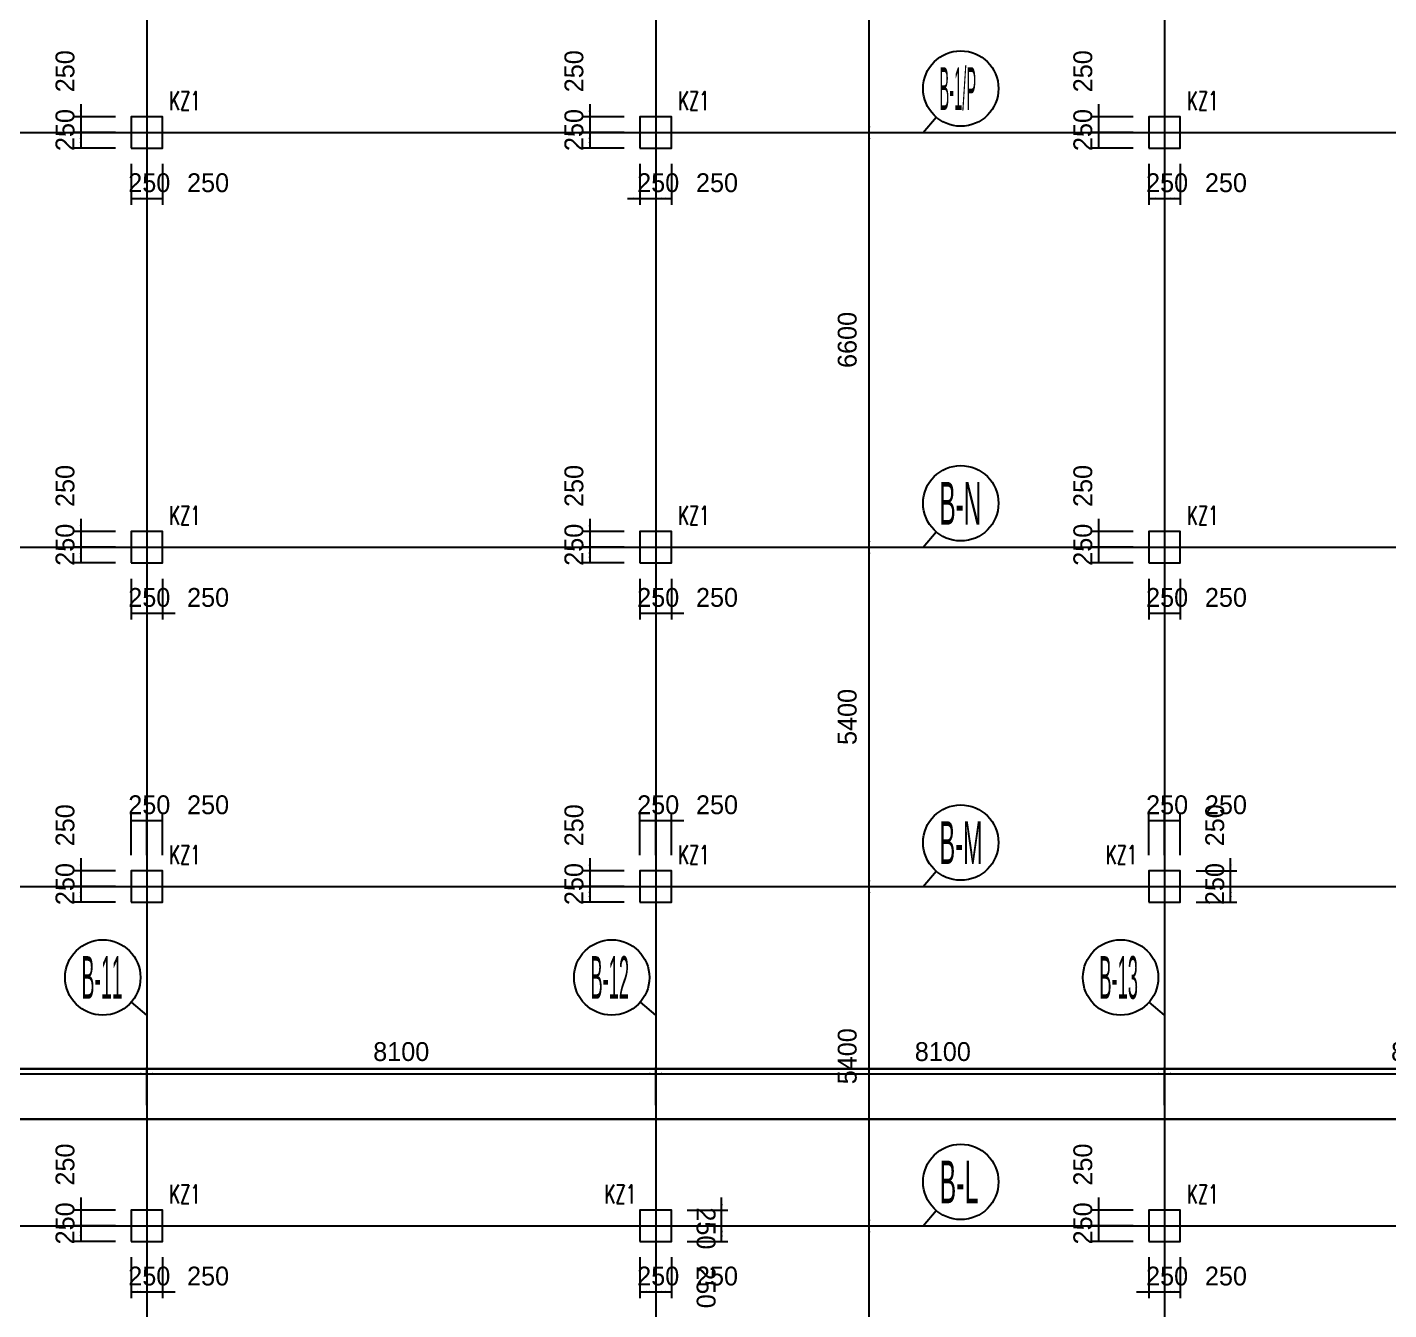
# Model space of a CAD drawing. Extents: x 19107 to 699106, y -67310 to 245688.
# Drawn here: x 553055 to 574726, y 143353 to 163764 of the extents above; entities that cross this region are included whole.
import ezdxf

# ---------------------------------------------------------------- set-up
doc = ezdxf.new("R2010")
doc.units = 0
doc.header["$LTSCALE"] = 100
doc.header["$MEASUREMENT"] = 0
for name, color, linetype in [('DIM', 3, 'Continuous'), ('DOTE', 253, 'Continuous'), ('h后浇带', 51, 'Continuous'), ('L-AXIS', 3, 'Continuous')]:
    doc.layers.add(name, color=color, linetype=linetype)
doc.layers.add('Select Column Frame Position', color=7, linetype='Continuous', lineweight=0)
doc.styles.get("Standard").update_dxf_attribs({"font": 'standard'})
doc.styles.add('汉字', font='汉字')
doc.dimstyles.get("Standard").update_dxf_attribs({"dimtxt": 300, "dimasz": 100, "dimexe": 100, "dimexo": 250, "dimgap": 100, "dimtad": 0, "dimtoh": 1, "dimdec": 0, "dimdsep": 46, "dimcen": 0.09, "dimclrt": 7, "dimadec": 0, "dimazin": 0, "dimtfac": 1, "dimtdec": 4, "dimtofl": 0, "dimtmove": 0, "dimatfit": 3, "dimfxl": 1, "dimtolj": 1, "dimtzin": 0, "dimarcsym": 0})

# ---------------------------------------------------------------- blocks, each defined once
blk = doc.blocks.new('*D420')
at = {"layer": 'L-AXIS', "color": 0, "linetype": 'ByBlock', "lineweight": -2}
for p, q in [((563058, 146608), (563058, 147210)), ((571158, 146608), (571158, 147210)), ((563058, 147110), (571158, 147110))]:
    blk.add_line(p, q, dxfattribs=at)
for points in [[(563058, 147110), (563158, 147126), (563158, 147093)], [(571158, 147110), (571058, 147093), (571058, 147126)]]:
    blk.add_solid(points, dxfattribs=at)
at = {"layer": 'L-AXIS', "color": 7, "linetype": 'Continuous', "lineweight": -2, "insert": (567628, 147460), "char_height": 300, "width": 775, "attachment_point": 5, "style": '汉字'}
blk.add_mtext('8100', dxfattribs=at)
blk = doc.blocks.new('*D2414')
at = {"layer": 'L-AXIS', "color": 0, "linetype": 'ByBlock', "lineweight": -2}
for p, q in [((565446, 144688), (566558, 144688)), ((566458, 138688), (566458, 144688)), ((565446, 138688), (566558, 138688))]:
    blk.add_line(p, q, dxfattribs=at)
for points in [[(566458, 144688), (566474, 144588), (566441, 144588)], [(566458, 138688), (566441, 138788), (566474, 138788)]]:
    blk.add_solid(points, dxfattribs=at)
at = {"layer": 'L-AXIS', "color": 7, "linetype": 'Continuous', "lineweight": -2, "insert": (566108, 141688), "char_height": 300, "width": 770, "attachment_point": 5, "rotation": 90, "style": '汉字'}
blk.add_mtext('6000', dxfattribs=at)
blk = doc.blocks.new('*D3962')
at = {"layer": 'L-AXIS', "color": 0, "linetype": 'ByBlock', "lineweight": -2}
for p, q in [((554958, 146608), (554958, 147210)), ((563058, 146608), (563058, 147210)), ((554958, 147110), (563058, 147110))]:
    blk.add_line(p, q, dxfattribs=at)
for points in [[(554958, 147110), (555058, 147126), (555058, 147093)], [(563058, 147110), (562958, 147093), (562958, 147126)]]:
    blk.add_solid(points, dxfattribs=at)
at = {"layer": 'L-AXIS', "color": 7, "linetype": 'Continuous', "lineweight": -2, "insert": (559008, 147460), "char_height": 300, "width": 775, "attachment_point": 5, "style": '汉字'}
blk.add_mtext('8100', dxfattribs=at)
blk = doc.blocks.new('*D4304')
at = {"layer": 'L-AXIS', "color": 0, "linetype": 'ByBlock', "lineweight": -2}
for p, q in [((546858, 146608), (546858, 147210)), ((554958, 146608), (554958, 147210)), ((546858, 147110), (554958, 147110))]:
    blk.add_line(p, q, dxfattribs=at)
for points in [[(546858, 147110), (546958, 147126), (546958, 147093)], [(554958, 147110), (554858, 147093), (554858, 147126)]]:
    blk.add_solid(points, dxfattribs=at)
at = {"layer": 'L-AXIS', "color": 7, "linetype": 'Continuous', "lineweight": -2, "insert": (550908, 147460), "char_height": 300, "width": 775, "attachment_point": 5, "style": '汉字'}
blk.add_mtext('8100', dxfattribs=at)
blk = doc.blocks.new('*D4643')
at = {"layer": 'L-AXIS', "color": 0, "linetype": 'ByBlock', "lineweight": -2}
for p, q in [((565446, 155488), (566558, 155488)), ((566458, 150088), (566458, 155488)), ((565446, 150088), (566558, 150088))]:
    blk.add_line(p, q, dxfattribs=at)
for points in [[(566458, 155488), (566474, 155388), (566441, 155388)], [(566458, 150088), (566441, 150188), (566474, 150188)]]:
    blk.add_solid(points, dxfattribs=at)
at = {"layer": 'L-AXIS', "color": 7, "linetype": 'Continuous', "lineweight": -2, "insert": (566108, 152788), "char_height": 300, "width": 785, "attachment_point": 5, "rotation": 90, "style": '汉字'}
blk.add_mtext('5400', dxfattribs=at)
blk = doc.blocks.new('_AXISO')
blk.add_circle((0, 0), 0.5)
blk = doc.blocks.new('*D2325')
at = {"layer": 'L-AXIS', "color": 0, "linetype": 'ByBlock', "lineweight": -2}
for p, q in [((565446, 150088), (566558, 150088)), ((566458, 144688), (566458, 150088)), ((565446, 144688), (566558, 144688))]:
    blk.add_line(p, q, dxfattribs=at)
for points in [[(566458, 150088), (566474, 149988), (566441, 149988)], [(566458, 144688), (566441, 144788), (566474, 144788)]]:
    blk.add_solid(points, dxfattribs=at)
at = {"layer": 'L-AXIS', "color": 7, "linetype": 'Continuous', "lineweight": -2, "insert": (566108, 147388), "char_height": 300, "width": 785, "attachment_point": 5, "rotation": 90, "style": '汉字'}
blk.add_mtext('5400', dxfattribs=at)
blk = doc.blocks.new('*D2639')
at = {"layer": 'L-AXIS', "color": 0, "linetype": 'ByBlock', "lineweight": -2}
for p, q in [((565446, 167588), (566558, 167588)), ((566458, 162088), (566458, 167588)), ((565446, 162088), (566558, 162088))]:
    blk.add_line(p, q, dxfattribs=at)
for points in [[(566458, 167588), (566474, 167488), (566441, 167488)], [(566458, 162088), (566441, 162188), (566474, 162188)]]:
    blk.add_solid(points, dxfattribs=at)
at = {"layer": 'L-AXIS', "color": 7, "linetype": 'Continuous', "lineweight": -2, "insert": (566108, 164838), "char_height": 300, "width": 780, "attachment_point": 5, "rotation": 90, "style": '汉字'}
blk.add_mtext('5500', dxfattribs=at)
blk = doc.blocks.new('*D2967')
at = {"layer": 'L-AXIS', "color": 0, "linetype": 'ByBlock', "lineweight": -2}
for p, q in [((565446, 162088), (566558, 162088)), ((566458, 155488), (566458, 162088)), ((565446, 155488), (566558, 155488))]:
    blk.add_line(p, q, dxfattribs=at)
for points in [[(566458, 162088), (566474, 161988), (566441, 161988)], [(566458, 155488), (566441, 155588), (566474, 155588)]]:
    blk.add_solid(points, dxfattribs=at)
at = {"layer": 'L-AXIS', "color": 7, "linetype": 'Continuous', "lineweight": -2, "insert": (566108, 158788), "char_height": 300, "width": 765, "attachment_point": 5, "rotation": 90, "style": '汉字'}
blk.add_mtext('6600', dxfattribs=at)
blk = doc.blocks.new('*D4846')
at = {"layer": 'L-AXIS', "color": 0, "linetype": 'ByBlock', "lineweight": -2}
for p, q in [((571158, 146608), (571158, 147210)), ((579258, 146608), (579258, 147210)), ((571158, 147110), (579258, 147110))]:
    blk.add_line(p, q, dxfattribs=at)
for points in [[(571158, 147110), (571258, 147126), (571258, 147093)], [(579258, 147110), (579158, 147093), (579158, 147126)]]:
    blk.add_solid(points, dxfattribs=at)
at = {"layer": 'L-AXIS', "color": 7, "linetype": 'Continuous', "lineweight": -2, "insert": (575208, 147460), "char_height": 300, "width": 775, "attachment_point": 5, "style": '汉字'}
blk.add_mtext('8100', dxfattribs=at)
blk = doc.blocks.new('*D764')
at = {"layer": 'DIM', "color": 0, "linetype": 'ByBlock', "lineweight": -2}
for p, q in [((553908, 162538), (553908, 161888)), ((554458, 162338), (553808, 162338)), ((554458, 162088), (553808, 162088))]:
    blk.add_line(p, q, dxfattribs=at)
for points in [[(553908, 162338), (553891, 162438), (553925, 162438)], [(553908, 162088), (553925, 161988), (553891, 161988)]]:
    blk.add_solid(points, dxfattribs=at)
at = {"layer": 'DIM', "color": 7, "linetype": 'Continuous', "lineweight": -2, "insert": (553658, 163064), "char_height": 300, "width": 566.67, "attachment_point": 5, "rotation": 90, "style": '汉字'}
blk.add_mtext('250', dxfattribs=at)
blk = doc.blocks.new('*D1088')
at = {"layer": 'DIM', "color": 0, "linetype": 'ByBlock', "lineweight": -2}
for p, q in [((554458, 162088), (553808, 162088)), ((553908, 162088), (553908, 161838)), ((554458, 161838), (553808, 161838))]:
    blk.add_line(p, q, dxfattribs=at)
for points in [[(553908, 162088), (553925, 161988), (553891, 161988)], [(553908, 161838), (553891, 161938), (553925, 161938)]]:
    blk.add_solid(points, dxfattribs=at)
at = {"layer": 'DIM', "color": 7, "linetype": 'Continuous', "lineweight": -2, "insert": (553658, 162128), "char_height": 300, "width": 566.67, "attachment_point": 5, "rotation": 90, "style": '汉字'}
blk.add_mtext('250', dxfattribs=at)
blk = doc.blocks.new('*D1453')
at = {"layer": 'DIM', "color": 0, "linetype": 'ByBlock', "lineweight": -2}
for p, q in [((554708, 161588), (554708, 160938)), ((554958, 161588), (554958, 160938)), ((554708, 161038), (554958, 161038))]:
    blk.add_line(p, q, dxfattribs=at)
for points in [[(554708, 161038), (554808, 161055), (554808, 161021)], [(554958, 161038), (554858, 161021), (554858, 161055)]]:
    blk.add_solid(points, dxfattribs=at)
at = {"layer": 'DIM', "color": 7, "linetype": 'Continuous', "lineweight": -2, "insert": (554998, 161288), "char_height": 300, "width": 566.67, "attachment_point": 5, "style": '汉字'}
blk.add_mtext('250', dxfattribs=at)
blk = doc.blocks.new('*D1774')
at = {"layer": 'DIM', "color": 0, "linetype": 'ByBlock', "lineweight": -2}
for p, q in [((554958, 161588), (554958, 160938)), ((555208, 161588), (555208, 160938)), ((554958, 161038), (555208, 161038))]:
    blk.add_line(p, q, dxfattribs=at)
for points in [[(554958, 161038), (555058, 161055), (555058, 161021)], [(555208, 161038), (555108, 161021), (555108, 161055)]]:
    blk.add_solid(points, dxfattribs=at)
at = {"layer": 'DIM', "color": 7, "linetype": 'Continuous', "lineweight": -2, "insert": (555934, 161288), "char_height": 300, "width": 566.67, "attachment_point": 5, "style": '汉字'}
blk.add_mtext('250', dxfattribs=at)
blk = doc.blocks.new('*D4447')
at = {"layer": 'DIM', "color": 0, "linetype": 'ByBlock', "lineweight": -2}
for p, q in [((562008, 162538), (562008, 161888)), ((562558, 162338), (561908, 162338)), ((562558, 162088), (561908, 162088))]:
    blk.add_line(p, q, dxfattribs=at)
for points in [[(562008, 162338), (561991, 162438), (562025, 162438)], [(562008, 162088), (562025, 161988), (561991, 161988)]]:
    blk.add_solid(points, dxfattribs=at)
at = {"layer": 'DIM', "color": 7, "linetype": 'Continuous', "lineweight": -2, "insert": (561758, 163064), "char_height": 300, "width": 566.67, "attachment_point": 5, "rotation": 90, "style": '汉字'}
blk.add_mtext('250', dxfattribs=at)
blk = doc.blocks.new('*D4784')
at = {"layer": 'DIM', "color": 0, "linetype": 'ByBlock', "lineweight": -2}
for p, q in [((562558, 162088), (561908, 162088)), ((562008, 162088), (562008, 161838)), ((562558, 161838), (561908, 161838))]:
    blk.add_line(p, q, dxfattribs=at)
for points in [[(562008, 162088), (562025, 161988), (561991, 161988)], [(562008, 161838), (561991, 161938), (562025, 161938)]]:
    blk.add_solid(points, dxfattribs=at)
at = {"layer": 'DIM', "color": 7, "linetype": 'Continuous', "lineweight": -2, "insert": (561758, 162128), "char_height": 300, "width": 566.67, "attachment_point": 5, "rotation": 90, "style": '汉字'}
blk.add_mtext('250', dxfattribs=at)
blk = doc.blocks.new('*D5139')
at = {"layer": 'DIM', "color": 0, "linetype": 'ByBlock', "lineweight": -2}
for p, q in [((562808, 161588), (562808, 160938)), ((563058, 161588), (563058, 160938)), ((562608, 161038), (563258, 161038))]:
    blk.add_line(p, q, dxfattribs=at)
for points in [[(562808, 161038), (562708, 161021), (562708, 161055)], [(563058, 161038), (563158, 161055), (563158, 161021)]]:
    blk.add_solid(points, dxfattribs=at)
at = {"layer": 'DIM', "color": 7, "linetype": 'Continuous', "lineweight": -2, "insert": (563098, 161288), "char_height": 300, "width": 566.67, "attachment_point": 5, "style": '汉字'}
blk.add_mtext('250', dxfattribs=at)
blk = doc.blocks.new('*D150')
at = {"layer": 'DIM', "color": 0, "linetype": 'ByBlock', "lineweight": -2}
for p, q in [((563058, 161588), (563058, 160938)), ((563308, 161588), (563308, 160938)), ((563058, 161038), (563308, 161038))]:
    blk.add_line(p, q, dxfattribs=at)
for points in [[(563058, 161038), (563158, 161055), (563158, 161021)], [(563308, 161038), (563208, 161021), (563208, 161055)]]:
    blk.add_solid(points, dxfattribs=at)
at = {"layer": 'DIM', "color": 7, "linetype": 'Continuous', "lineweight": -2, "insert": (564034, 161288), "char_height": 300, "width": 566.67, "attachment_point": 5, "style": '汉字'}
blk.add_mtext('250', dxfattribs=at)
blk = doc.blocks.new('*D3144')
at = {"layer": 'DIM', "color": 0, "linetype": 'ByBlock', "lineweight": -2}
for p, q in [((570108, 162538), (570108, 161888)), ((570658, 162338), (570008, 162338)), ((570658, 162088), (570008, 162088))]:
    blk.add_line(p, q, dxfattribs=at)
for points in [[(570108, 162338), (570091, 162438), (570125, 162438)], [(570108, 162088), (570125, 161988), (570091, 161988)]]:
    blk.add_solid(points, dxfattribs=at)
at = {"layer": 'DIM', "color": 7, "linetype": 'Continuous', "lineweight": -2, "insert": (569858, 163064), "char_height": 300, "width": 566.67, "attachment_point": 5, "rotation": 90, "style": '汉字'}
blk.add_mtext('250', dxfattribs=at)
blk = doc.blocks.new('*D3470')
at = {"layer": 'DIM', "color": 0, "linetype": 'ByBlock', "lineweight": -2}
for p, q in [((570658, 162088), (570008, 162088)), ((570108, 162088), (570108, 161838)), ((570658, 161838), (570008, 161838))]:
    blk.add_line(p, q, dxfattribs=at)
for points in [[(570108, 162088), (570125, 161988), (570091, 161988)], [(570108, 161838), (570091, 161938), (570125, 161938)]]:
    blk.add_solid(points, dxfattribs=at)
at = {"layer": 'DIM', "color": 7, "linetype": 'Continuous', "lineweight": -2, "insert": (569858, 162128), "char_height": 300, "width": 566.67, "attachment_point": 5, "rotation": 90, "style": '汉字'}
blk.add_mtext('250', dxfattribs=at)
blk = doc.blocks.new('*D3840')
at = {"layer": 'DIM', "color": 0, "linetype": 'ByBlock', "lineweight": -2}
for p, q in [((570908, 161588), (570908, 160938)), ((571158, 161588), (571158, 160938)), ((570908, 161038), (571158, 161038))]:
    blk.add_line(p, q, dxfattribs=at)
for points in [[(570908, 161038), (571008, 161055), (571008, 161021)], [(571158, 161038), (571058, 161021), (571058, 161055)]]:
    blk.add_solid(points, dxfattribs=at)
at = {"layer": 'DIM', "color": 7, "linetype": 'Continuous', "lineweight": -2, "insert": (571198, 161288), "char_height": 300, "width": 566.67, "attachment_point": 5, "style": '汉字'}
blk.add_mtext('250', dxfattribs=at)
blk = doc.blocks.new('*D4160')
at = {"layer": 'DIM', "color": 0, "linetype": 'ByBlock', "lineweight": -2}
for p, q in [((571158, 161588), (571158, 160938)), ((571408, 161588), (571408, 160938)), ((571158, 161038), (571408, 161038))]:
    blk.add_line(p, q, dxfattribs=at)
for points in [[(571158, 161038), (571258, 161055), (571258, 161021)], [(571408, 161038), (571308, 161021), (571308, 161055)]]:
    blk.add_solid(points, dxfattribs=at)
at = {"layer": 'DIM', "color": 7, "linetype": 'Continuous', "lineweight": -2, "insert": (572134, 161288), "char_height": 300, "width": 566.67, "attachment_point": 5, "style": '汉字'}
blk.add_mtext('250', dxfattribs=at)
blk = doc.blocks.new('*D370')
at = {"layer": 'DIM', "color": 0, "linetype": 'ByBlock', "lineweight": -2}
for p, q in [((553908, 155938), (553908, 155288)), ((554458, 155738), (553808, 155738)), ((554458, 155488), (553808, 155488))]:
    blk.add_line(p, q, dxfattribs=at)
for points in [[(553908, 155738), (553891, 155838), (553925, 155838)], [(553908, 155488), (553925, 155388), (553891, 155388)]]:
    blk.add_solid(points, dxfattribs=at)
at = {"layer": 'DIM', "color": 7, "linetype": 'Continuous', "lineweight": -2, "insert": (553658, 156464), "char_height": 300, "width": 566.67, "attachment_point": 5, "rotation": 90, "style": '汉字'}
blk.add_mtext('250', dxfattribs=at)
blk = doc.blocks.new('*D3319')
at = {"layer": 'DIM', "color": 0, "linetype": 'ByBlock', "lineweight": -2}
for p, q in [((554458, 155488), (553808, 155488)), ((553908, 155488), (553908, 155238)), ((554458, 155238), (553808, 155238))]:
    blk.add_line(p, q, dxfattribs=at)
for points in [[(553908, 155488), (553925, 155388), (553891, 155388)], [(553908, 155238), (553891, 155338), (553925, 155338)]]:
    blk.add_solid(points, dxfattribs=at)
at = {"layer": 'DIM', "color": 7, "linetype": 'Continuous', "lineweight": -2, "insert": (553658, 155528), "char_height": 300, "width": 566.67, "attachment_point": 5, "rotation": 90, "style": '汉字'}
blk.add_mtext('250', dxfattribs=at)
blk = doc.blocks.new('*D3683')
at = {"layer": 'DIM', "color": 0, "linetype": 'ByBlock', "lineweight": -2}
for p, q in [((554708, 154988), (554708, 154338)), ((554958, 154988), (554958, 154338)), ((554708, 154438), (554958, 154438))]:
    blk.add_line(p, q, dxfattribs=at)
for points in [[(554708, 154438), (554808, 154455), (554808, 154421)], [(554958, 154438), (554858, 154421), (554858, 154455)]]:
    blk.add_solid(points, dxfattribs=at)
at = {"layer": 'DIM', "color": 7, "linetype": 'Continuous', "lineweight": -2, "insert": (554998, 154688), "char_height": 300, "width": 566.67, "attachment_point": 5, "style": '汉字'}
blk.add_mtext('250', dxfattribs=at)
blk = doc.blocks.new('*D4013')
at = {"layer": 'DIM', "color": 0, "linetype": 'ByBlock', "lineweight": -2}
for p, q in [((554958, 154988), (554958, 154338)), ((555208, 154988), (555208, 154338)), ((554758, 154438), (555408, 154438))]:
    blk.add_line(p, q, dxfattribs=at)
for points in [[(554958, 154438), (554858, 154421), (554858, 154455)], [(555208, 154438), (555308, 154455), (555308, 154421)]]:
    blk.add_solid(points, dxfattribs=at)
at = {"layer": 'DIM', "color": 7, "linetype": 'Continuous', "lineweight": -2, "insert": (555934, 154688), "char_height": 300, "width": 566.67, "attachment_point": 5, "style": '汉字'}
blk.add_mtext('250', dxfattribs=at)
blk = doc.blocks.new('*D4382')
at = {"layer": 'DIM', "color": 0, "linetype": 'ByBlock', "lineweight": -2}
for p, q in [((562008, 155938), (562008, 155288)), ((562558, 155738), (561908, 155738)), ((562558, 155488), (561908, 155488))]:
    blk.add_line(p, q, dxfattribs=at)
for points in [[(562008, 155738), (561991, 155838), (562025, 155838)], [(562008, 155488), (562025, 155388), (561991, 155388)]]:
    blk.add_solid(points, dxfattribs=at)
at = {"layer": 'DIM', "color": 7, "linetype": 'Continuous', "lineweight": -2, "insert": (561758, 156464), "char_height": 300, "width": 566.67, "attachment_point": 5, "rotation": 90, "style": '汉字'}
blk.add_mtext('250', dxfattribs=at)
blk = doc.blocks.new('*D2062')
at = {"layer": 'DIM', "color": 0, "linetype": 'ByBlock', "lineweight": -2}
for p, q in [((562558, 155488), (561908, 155488)), ((562008, 155488), (562008, 155238)), ((562558, 155238), (561908, 155238))]:
    blk.add_line(p, q, dxfattribs=at)
for points in [[(562008, 155488), (562025, 155388), (561991, 155388)], [(562008, 155238), (561991, 155338), (562025, 155338)]]:
    blk.add_solid(points, dxfattribs=at)
at = {"layer": 'DIM', "color": 7, "linetype": 'Continuous', "lineweight": -2, "insert": (561758, 155528), "char_height": 300, "width": 566.67, "attachment_point": 5, "rotation": 90, "style": '汉字'}
blk.add_mtext('250', dxfattribs=at)
blk = doc.blocks.new('*D2418')
at = {"layer": 'DIM', "color": 0, "linetype": 'ByBlock', "lineweight": -2}
for p, q in [((562808, 154988), (562808, 154338)), ((563058, 154988), (563058, 154338)), ((562808, 154438), (563058, 154438))]:
    blk.add_line(p, q, dxfattribs=at)
for points in [[(562808, 154438), (562908, 154455), (562908, 154421)], [(563058, 154438), (562958, 154421), (562958, 154455)]]:
    blk.add_solid(points, dxfattribs=at)
at = {"layer": 'DIM', "color": 7, "linetype": 'Continuous', "lineweight": -2, "insert": (563098, 154688), "char_height": 300, "width": 566.67, "attachment_point": 5, "style": '汉字'}
blk.add_mtext('250', dxfattribs=at)
blk = doc.blocks.new('*D2728')
at = {"layer": 'DIM', "color": 0, "linetype": 'ByBlock', "lineweight": -2}
for p, q in [((563058, 154988), (563058, 154338)), ((563308, 154988), (563308, 154338)), ((562858, 154438), (563508, 154438))]:
    blk.add_line(p, q, dxfattribs=at)
for points in [[(563058, 154438), (562958, 154421), (562958, 154455)], [(563308, 154438), (563408, 154455), (563408, 154421)]]:
    blk.add_solid(points, dxfattribs=at)
at = {"layer": 'DIM', "color": 7, "linetype": 'Continuous', "lineweight": -2, "insert": (564034, 154688), "char_height": 300, "width": 566.67, "attachment_point": 5, "style": '汉字'}
blk.add_mtext('250', dxfattribs=at)
blk = doc.blocks.new('*D3085')
at = {"layer": 'DIM', "color": 0, "linetype": 'ByBlock', "lineweight": -2}
for p, q in [((570108, 155938), (570108, 155288)), ((570658, 155738), (570008, 155738)), ((570658, 155488), (570008, 155488))]:
    blk.add_line(p, q, dxfattribs=at)
for points in [[(570108, 155738), (570091, 155838), (570125, 155838)], [(570108, 155488), (570125, 155388), (570091, 155388)]]:
    blk.add_solid(points, dxfattribs=at)
at = {"layer": 'DIM', "color": 7, "linetype": 'Continuous', "lineweight": -2, "insert": (569858, 156464), "char_height": 300, "width": 566.67, "attachment_point": 5, "rotation": 90, "style": '汉字'}
blk.add_mtext('250', dxfattribs=at)
blk = doc.blocks.new('*D688')
at = {"layer": 'DIM', "color": 0, "linetype": 'ByBlock', "lineweight": -2}
for p, q in [((570658, 155488), (570008, 155488)), ((570108, 155488), (570108, 155238)), ((570658, 155238), (570008, 155238))]:
    blk.add_line(p, q, dxfattribs=at)
for points in [[(570108, 155488), (570125, 155388), (570091, 155388)], [(570108, 155238), (570091, 155338), (570125, 155338)]]:
    blk.add_solid(points, dxfattribs=at)
at = {"layer": 'DIM', "color": 7, "linetype": 'Continuous', "lineweight": -2, "insert": (569858, 155528), "char_height": 300, "width": 566.67, "attachment_point": 5, "rotation": 90, "style": '汉字'}
blk.add_mtext('250', dxfattribs=at)
blk = doc.blocks.new('*D1054')
at = {"layer": 'DIM', "color": 0, "linetype": 'ByBlock', "lineweight": -2}
for p, q in [((570908, 154988), (570908, 154338)), ((571158, 154988), (571158, 154338)), ((570908, 154438), (571158, 154438))]:
    blk.add_line(p, q, dxfattribs=at)
for points in [[(570908, 154438), (571008, 154455), (571008, 154421)], [(571158, 154438), (571058, 154421), (571058, 154455)]]:
    blk.add_solid(points, dxfattribs=at)
at = {"layer": 'DIM', "color": 7, "linetype": 'Continuous', "lineweight": -2, "insert": (571198, 154688), "char_height": 300, "width": 566.67, "attachment_point": 5, "style": '汉字'}
blk.add_mtext('250', dxfattribs=at)
blk = doc.blocks.new('*D1371')
at = {"layer": 'DIM', "color": 0, "linetype": 'ByBlock', "lineweight": -2}
for p, q in [((571158, 154988), (571158, 154338)), ((571408, 154988), (571408, 154338)), ((571158, 154438), (571408, 154438))]:
    blk.add_line(p, q, dxfattribs=at)
for points in [[(571158, 154438), (571258, 154455), (571258, 154421)], [(571408, 154438), (571308, 154421), (571308, 154455)]]:
    blk.add_solid(points, dxfattribs=at)
at = {"layer": 'DIM', "color": 7, "linetype": 'Continuous', "lineweight": -2, "insert": (572134, 154688), "char_height": 300, "width": 566.67, "attachment_point": 5, "style": '汉字'}
blk.add_mtext('250', dxfattribs=at)
blk = doc.blocks.new('*D2835')
at = {"layer": 'DIM', "color": 0, "linetype": 'ByBlock', "lineweight": -2}
for p, q in [((553908, 150538), (553908, 149888)), ((554458, 150338), (553808, 150338)), ((554458, 150088), (553808, 150088))]:
    blk.add_line(p, q, dxfattribs=at)
for points in [[(553908, 150338), (553891, 150438), (553925, 150438)], [(553908, 150088), (553925, 149988), (553891, 149988)]]:
    blk.add_solid(points, dxfattribs=at)
at = {"layer": 'DIM', "color": 7, "linetype": 'Continuous', "lineweight": -2, "insert": (553658, 151064), "char_height": 300, "width": 566.67, "attachment_point": 5, "rotation": 90, "style": '汉字'}
blk.add_mtext('250', dxfattribs=at)
blk = doc.blocks.new('*D529')
at = {"layer": 'DIM', "color": 0, "linetype": 'ByBlock', "lineweight": -2}
for p, q in [((554458, 150088), (553808, 150088)), ((553908, 150088), (553908, 149838)), ((554458, 149838), (553808, 149838))]:
    blk.add_line(p, q, dxfattribs=at)
for points in [[(553908, 150088), (553925, 149988), (553891, 149988)], [(553908, 149838), (553891, 149938), (553925, 149938)]]:
    blk.add_solid(points, dxfattribs=at)
at = {"layer": 'DIM', "color": 7, "linetype": 'Continuous', "lineweight": -2, "insert": (553658, 150128), "char_height": 300, "width": 566.67, "attachment_point": 5, "rotation": 90, "style": '汉字'}
blk.add_mtext('250', dxfattribs=at)
blk = doc.blocks.new('*D896')
at = {"layer": 'DIM', "color": 0, "linetype": 'ByBlock', "lineweight": -2}
for p, q in [((554708, 150588), (554708, 151238)), ((554708, 151138), (554958, 151138)), ((554958, 150588), (554958, 151238))]:
    blk.add_line(p, q, dxfattribs=at)
for points in [[(554708, 151138), (554808, 151155), (554808, 151121)], [(554958, 151138), (554858, 151121), (554858, 151155)]]:
    blk.add_solid(points, dxfattribs=at)
at = {"layer": 'DIM', "color": 7, "linetype": 'Continuous', "lineweight": -2, "insert": (554998, 151388), "char_height": 300, "width": 566.67, "attachment_point": 5, "style": '汉字'}
blk.add_mtext('250', dxfattribs=at)
blk = doc.blocks.new('*D1210')
at = {"layer": 'DIM', "color": 0, "linetype": 'ByBlock', "lineweight": -2}
for p, q in [((554958, 150588), (554958, 151238)), ((554958, 151138), (555208, 151138)), ((555208, 150588), (555208, 151238))]:
    blk.add_line(p, q, dxfattribs=at)
for points in [[(554958, 151138), (555058, 151155), (555058, 151121)], [(555208, 151138), (555108, 151121), (555108, 151155)]]:
    blk.add_solid(points, dxfattribs=at)
at = {"layer": 'DIM', "color": 7, "linetype": 'Continuous', "lineweight": -2, "insert": (555934, 151388), "char_height": 300, "width": 566.67, "attachment_point": 5, "style": '汉字'}
blk.add_mtext('250', dxfattribs=at)
blk = doc.blocks.new('*D1243')
at = {"layer": 'DIM', "color": 0, "linetype": 'ByBlock', "lineweight": -2}
for p, q in [((562008, 150538), (562008, 149888)), ((562558, 150338), (561908, 150338)), ((562558, 150088), (561908, 150088))]:
    blk.add_line(p, q, dxfattribs=at)
for points in [[(562008, 150338), (561991, 150438), (562025, 150438)], [(562008, 150088), (562025, 149988), (561991, 149988)]]:
    blk.add_solid(points, dxfattribs=at)
at = {"layer": 'DIM', "color": 7, "linetype": 'Continuous', "lineweight": -2, "insert": (561758, 151064), "char_height": 300, "width": 566.67, "attachment_point": 5, "rotation": 90, "style": '汉字'}
blk.add_mtext('250', dxfattribs=at)
blk = doc.blocks.new('*D1568')
at = {"layer": 'DIM', "color": 0, "linetype": 'ByBlock', "lineweight": -2}
for p, q in [((562558, 150088), (561908, 150088)), ((562008, 150088), (562008, 149838)), ((562558, 149838), (561908, 149838))]:
    blk.add_line(p, q, dxfattribs=at)
for points in [[(562008, 150088), (562025, 149988), (561991, 149988)], [(562008, 149838), (561991, 149938), (562025, 149938)]]:
    blk.add_solid(points, dxfattribs=at)
at = {"layer": 'DIM', "color": 7, "linetype": 'Continuous', "lineweight": -2, "insert": (561758, 150128), "char_height": 300, "width": 566.67, "attachment_point": 5, "rotation": 90, "style": '汉字'}
blk.add_mtext('250', dxfattribs=at)
blk = doc.blocks.new('*D4579')
at = {"layer": 'DIM', "color": 0, "linetype": 'ByBlock', "lineweight": -2}
for p, q in [((562808, 150588), (562808, 151238)), ((562808, 151138), (563058, 151138)), ((563058, 150588), (563058, 151238))]:
    blk.add_line(p, q, dxfattribs=at)
for points in [[(562808, 151138), (562908, 151155), (562908, 151121)], [(563058, 151138), (562958, 151121), (562958, 151155)]]:
    blk.add_solid(points, dxfattribs=at)
at = {"layer": 'DIM', "color": 7, "linetype": 'Continuous', "lineweight": -2, "insert": (563098, 151388), "char_height": 300, "width": 566.67, "attachment_point": 5, "style": '汉字'}
blk.add_mtext('250', dxfattribs=at)
blk = doc.blocks.new('*D4912')
at = {"layer": 'DIM', "color": 0, "linetype": 'ByBlock', "lineweight": -2}
for p, q in [((562858, 151138), (563508, 151138)), ((563058, 150588), (563058, 151238)), ((563308, 150588), (563308, 151238))]:
    blk.add_line(p, q, dxfattribs=at)
for points in [[(563058, 151138), (562958, 151121), (562958, 151155)], [(563308, 151138), (563408, 151155), (563408, 151121)]]:
    blk.add_solid(points, dxfattribs=at)
at = {"layer": 'DIM', "color": 7, "linetype": 'Continuous', "lineweight": -2, "insert": (564034, 151388), "char_height": 300, "width": 566.67, "attachment_point": 5, "style": '汉字'}
blk.add_mtext('250', dxfattribs=at)
blk = doc.blocks.new('*D5270')
at = {"layer": 'DIM', "color": 0, "linetype": 'ByBlock', "lineweight": -2}
for p, q in [((570908, 150588), (570908, 151238)), ((570908, 151138), (571158, 151138)), ((571158, 150588), (571158, 151238))]:
    blk.add_line(p, q, dxfattribs=at)
for points in [[(570908, 151138), (571008, 151155), (571008, 151121)], [(571158, 151138), (571058, 151121), (571058, 151155)]]:
    blk.add_solid(points, dxfattribs=at)
at = {"layer": 'DIM', "color": 7, "linetype": 'Continuous', "lineweight": -2, "insert": (571198, 151388), "char_height": 300, "width": 566.67, "attachment_point": 5, "style": '汉字'}
blk.add_mtext('250', dxfattribs=at)
blk = doc.blocks.new('*D288')
at = {"layer": 'DIM', "color": 0, "linetype": 'ByBlock', "lineweight": -2}
for p, q in [((571158, 150588), (571158, 151238)), ((571158, 151138), (571408, 151138)), ((571408, 150588), (571408, 151238))]:
    blk.add_line(p, q, dxfattribs=at)
for points in [[(571158, 151138), (571258, 151155), (571258, 151121)], [(571408, 151138), (571308, 151121), (571308, 151155)]]:
    blk.add_solid(points, dxfattribs=at)
at = {"layer": 'DIM', "color": 7, "linetype": 'Continuous', "lineweight": -2, "insert": (572134, 151388), "char_height": 300, "width": 566.67, "attachment_point": 5, "style": '汉字'}
blk.add_mtext('250', dxfattribs=at)
blk = doc.blocks.new('*D3285')
at = {"layer": 'DIM', "color": 0, "linetype": 'ByBlock', "lineweight": -2}
for p, q in [((571658, 150088), (572308, 150088)), ((572208, 149838), (572208, 150088)), ((571658, 149838), (572308, 149838))]:
    blk.add_line(p, q, dxfattribs=at)
for points in [[(572208, 150088), (572225, 149988), (572191, 149988)], [(572208, 149838), (572191, 149938), (572225, 149938)]]:
    blk.add_solid(points, dxfattribs=at)
at = {"layer": 'DIM', "color": 7, "linetype": 'Continuous', "lineweight": -2, "insert": (571958, 150128), "char_height": 300, "width": 566.67, "attachment_point": 5, "rotation": 90, "style": '汉字'}
blk.add_mtext('250', dxfattribs=at)
blk = doc.blocks.new('*D3605')
at = {"layer": 'DIM', "color": 0, "linetype": 'ByBlock', "lineweight": -2}
for p, q in [((572208, 149888), (572208, 150538)), ((571658, 150338), (572308, 150338)), ((571658, 150088), (572308, 150088))]:
    blk.add_line(p, q, dxfattribs=at)
for points in [[(572208, 150338), (572191, 150438), (572225, 150438)], [(572208, 150088), (572225, 149988), (572191, 149988)]]:
    blk.add_solid(points, dxfattribs=at)
at = {"layer": 'DIM', "color": 7, "linetype": 'Continuous', "lineweight": -2, "insert": (571958, 151064), "char_height": 300, "width": 566.67, "attachment_point": 5, "rotation": 90, "style": '汉字'}
blk.add_mtext('250', dxfattribs=at)
blk = doc.blocks.new('*D5117')
at = {"layer": 'DIM', "color": 0, "linetype": 'ByBlock', "lineweight": -2}
for p, q in [((553908, 145138), (553908, 144488)), ((554458, 144938), (553808, 144938)), ((554458, 144688), (553808, 144688))]:
    blk.add_line(p, q, dxfattribs=at)
for points in [[(553908, 144938), (553891, 145038), (553925, 145038)], [(553908, 144688), (553925, 144588), (553891, 144588)]]:
    blk.add_solid(points, dxfattribs=at)
at = {"layer": 'DIM', "color": 7, "linetype": 'Continuous', "lineweight": -2, "insert": (553658, 145664), "char_height": 300, "width": 566.67, "attachment_point": 5, "rotation": 90, "style": '汉字'}
blk.add_mtext('250', dxfattribs=at)
blk = doc.blocks.new('*D124')
at = {"layer": 'DIM', "color": 0, "linetype": 'ByBlock', "lineweight": -2}
for p, q in [((554458, 144688), (553808, 144688)), ((553908, 144688), (553908, 144438)), ((554458, 144438), (553808, 144438))]:
    blk.add_line(p, q, dxfattribs=at)
for points in [[(553908, 144688), (553925, 144588), (553891, 144588)], [(553908, 144438), (553891, 144538), (553925, 144538)]]:
    blk.add_solid(points, dxfattribs=at)
at = {"layer": 'DIM', "color": 7, "linetype": 'Continuous', "lineweight": -2, "insert": (553658, 144728), "char_height": 300, "width": 566.67, "attachment_point": 5, "rotation": 90, "style": '汉字'}
blk.add_mtext('250', dxfattribs=at)
blk = doc.blocks.new('*D3121')
at = {"layer": 'DIM', "color": 0, "linetype": 'ByBlock', "lineweight": -2}
for p, q in [((554708, 144188), (554708, 143538)), ((554958, 144188), (554958, 143538)), ((554708, 143638), (554958, 143638))]:
    blk.add_line(p, q, dxfattribs=at)
for points in [[(554708, 143638), (554808, 143655), (554808, 143621)], [(554958, 143638), (554858, 143621), (554858, 143655)]]:
    blk.add_solid(points, dxfattribs=at)
at = {"layer": 'DIM', "color": 7, "linetype": 'Continuous', "lineweight": -2, "insert": (554998, 143888), "char_height": 300, "width": 566.67, "attachment_point": 5, "style": '汉字'}
blk.add_mtext('250', dxfattribs=at)
blk = doc.blocks.new('*D3451')
at = {"layer": 'DIM', "color": 0, "linetype": 'ByBlock', "lineweight": -2}
for p, q in [((554958, 144188), (554958, 143538)), ((555208, 144188), (555208, 143538)), ((554758, 143638), (555408, 143638))]:
    blk.add_line(p, q, dxfattribs=at)
for points in [[(554958, 143638), (554858, 143621), (554858, 143655)], [(555208, 143638), (555308, 143655), (555308, 143621)]]:
    blk.add_solid(points, dxfattribs=at)
at = {"layer": 'DIM', "color": 7, "linetype": 'Continuous', "lineweight": -2, "insert": (555934, 143888), "char_height": 300, "width": 566.67, "attachment_point": 5, "style": '汉字'}
blk.add_mtext('250', dxfattribs=at)
blk = doc.blocks.new('*D3812')
at = {"layer": 'DIM', "color": 0, "linetype": 'ByBlock', "lineweight": -2}
for p, q in [((562808, 144188), (562808, 143538)), ((563058, 144188), (563058, 143538)), ((562808, 143638), (563058, 143638))]:
    blk.add_line(p, q, dxfattribs=at)
for points in [[(562808, 143638), (562908, 143655), (562908, 143621)], [(563058, 143638), (562958, 143621), (562958, 143655)]]:
    blk.add_solid(points, dxfattribs=at)
at = {"layer": 'DIM', "color": 7, "linetype": 'Continuous', "lineweight": -2, "insert": (563098, 143888), "char_height": 300, "width": 566.67, "attachment_point": 5, "style": '汉字'}
blk.add_mtext('250', dxfattribs=at)
blk = doc.blocks.new('*D4131')
at = {"layer": 'DIM', "color": 0, "linetype": 'ByBlock', "lineweight": -2}
for p, q in [((563058, 144188), (563058, 143538)), ((563308, 144188), (563308, 143538)), ((563058, 143638), (563308, 143638))]:
    blk.add_line(p, q, dxfattribs=at)
for points in [[(563058, 143638), (563158, 143655), (563158, 143621)], [(563308, 143638), (563208, 143621), (563208, 143655)]]:
    blk.add_solid(points, dxfattribs=at)
at = {"layer": 'DIM', "color": 7, "linetype": 'Continuous', "lineweight": -2, "insert": (564034, 143888), "char_height": 300, "width": 566.67, "attachment_point": 5, "style": '汉字'}
blk.add_mtext('250', dxfattribs=at)
blk = doc.blocks.new('*D1862')
at = {"layer": 'DIM', "color": 0, "linetype": 'ByBlock', "lineweight": -2}
for p, q in [((563558, 144688), (564208, 144688)), ((564108, 144438), (564108, 144688)), ((563558, 144438), (564208, 144438))]:
    blk.add_line(p, q, dxfattribs=at)
for points in [[(564108, 144688), (564125, 144588), (564091, 144588)], [(564108, 144438), (564091, 144538), (564125, 144538)]]:
    blk.add_solid(points, dxfattribs=at)
at = {"layer": 'DIM', "color": 7, "linetype": 'Continuous', "lineweight": -2, "insert": (563858, 143712), "char_height": 300, "width": 566.67, "attachment_point": 5, "rotation": 270, "style": '汉字'}
blk.add_mtext('250', dxfattribs=at)
blk = doc.blocks.new('*D2185')
at = {"layer": 'DIM', "color": 0, "linetype": 'ByBlock', "lineweight": -2}
for p, q in [((564108, 144488), (564108, 145138)), ((563558, 144938), (564208, 144938)), ((563558, 144688), (564208, 144688))]:
    blk.add_line(p, q, dxfattribs=at)
for points in [[(564108, 144938), (564091, 145038), (564125, 145038)], [(564108, 144688), (564125, 144588), (564091, 144588)]]:
    blk.add_solid(points, dxfattribs=at)
at = {"layer": 'DIM', "color": 7, "linetype": 'Continuous', "lineweight": -2, "insert": (563858, 144648), "char_height": 300, "width": 566.67, "attachment_point": 5, "rotation": 270, "style": '汉字'}
blk.add_mtext('250', dxfattribs=at)
blk = doc.blocks.new('*D2536')
at = {"layer": 'DIM', "color": 0, "linetype": 'ByBlock', "lineweight": -2}
for p, q in [((570108, 145138), (570108, 144488)), ((570658, 144938), (570008, 144938)), ((570658, 144688), (570008, 144688))]:
    blk.add_line(p, q, dxfattribs=at)
for points in [[(570108, 144938), (570091, 145038), (570125, 145038)], [(570108, 144688), (570125, 144588), (570091, 144588)]]:
    blk.add_solid(points, dxfattribs=at)
at = {"layer": 'DIM', "color": 7, "linetype": 'Continuous', "lineweight": -2, "insert": (569858, 145664), "char_height": 300, "width": 566.67, "attachment_point": 5, "rotation": 90, "style": '汉字'}
blk.add_mtext('250', dxfattribs=at)
blk = doc.blocks.new('*D2851')
at = {"layer": 'DIM', "color": 0, "linetype": 'ByBlock', "lineweight": -2}
for p, q in [((570658, 144688), (570008, 144688)), ((570108, 144688), (570108, 144438)), ((570658, 144438), (570008, 144438))]:
    blk.add_line(p, q, dxfattribs=at)
for points in [[(570108, 144688), (570125, 144588), (570091, 144588)], [(570108, 144438), (570091, 144538), (570125, 144538)]]:
    blk.add_solid(points, dxfattribs=at)
at = {"layer": 'DIM', "color": 7, "linetype": 'Continuous', "lineweight": -2, "insert": (569858, 144728), "char_height": 300, "width": 566.67, "attachment_point": 5, "rotation": 90, "style": '汉字'}
blk.add_mtext('250', dxfattribs=at)
blk = doc.blocks.new('*D585')
at = {"layer": 'DIM', "color": 0, "linetype": 'ByBlock', "lineweight": -2}
for p, q in [((570908, 144188), (570908, 143538)), ((571158, 144188), (571158, 143538)), ((570708, 143638), (571358, 143638))]:
    blk.add_line(p, q, dxfattribs=at)
for points in [[(570908, 143638), (570808, 143621), (570808, 143655)], [(571158, 143638), (571258, 143655), (571258, 143621)]]:
    blk.add_solid(points, dxfattribs=at)
at = {"layer": 'DIM', "color": 7, "linetype": 'Continuous', "lineweight": -2, "insert": (571198, 143888), "char_height": 300, "width": 566.67, "attachment_point": 5, "style": '汉字'}
blk.add_mtext('250', dxfattribs=at)
blk = doc.blocks.new('*D908')
at = {"layer": 'DIM', "color": 0, "linetype": 'ByBlock', "lineweight": -2}
for p, q in [((571158, 144188), (571158, 143538)), ((571408, 144188), (571408, 143538)), ((571158, 143638), (571408, 143638))]:
    blk.add_line(p, q, dxfattribs=at)
for points in [[(571158, 143638), (571258, 143655), (571258, 143621)], [(571408, 143638), (571308, 143621), (571308, 143655)]]:
    blk.add_solid(points, dxfattribs=at)
at = {"layer": 'DIM', "color": 7, "linetype": 'Continuous', "lineweight": -2, "insert": (572134, 143888), "char_height": 300, "width": 566.67, "attachment_point": 5, "style": '汉字'}
blk.add_mtext('250', dxfattribs=at)
blk = doc.blocks.new('后浇带现场')
at = {"color": 6, "lineweight": 30}
for points in [[(760007, 730049), (760007, 673430), (717757, 673430), (717757, 730049)], [(759207, 730049), (759207, 674230), (718557, 674230), (718557, 730049)]]:
    blk.add_lwpolyline(points, dxfattribs=at)
at = {"layer": 'h后浇带', "color": 1}
for p, q in [((662168, 674230), (787754, 674230)), ((662200, 673430), (787536, 673430))]:
    blk.add_line(p, q, dxfattribs=at)

msp = doc.modelspace()

# ---------------------------------------------------------------- linework, layer by layer
at = {"layer": 'DOTE'}
for p, q in [((571158.1, 213087.9), (571158.1, 94087.9)), ((554958.1, 210429.3), (554958.1, 88587.9)), ((563058.1, 210429.3), (563058.1, 84089.2)), ((538758.1, 162087.9), (599108.1, 162087.9)), ((491029.4, 155487.9), (604908.1, 155487.9)), ((491246.2, 150087.9), (605563.5, 150087.9)), ((491462.9, 144687.9), (604647.2, 144687.9))]:
    msp.add_line(p, q, dxfattribs=at)
at = {"layer": 'L-AXIS'}
for p, q in [((567313.6, 162087.9), (567523.1, 162332.4)), ((565446, 162087.9), (567313.6, 162087.9)), ((567313.6, 155487.9), (567523.1, 155732.4)), ((565446, 155487.9), (567313.6, 155487.9)), ((567313.6, 150087.9), (567523.1, 150332.4)), ((565446, 150087.9), (567313.6, 150087.9)), ((554958.1, 148041.3), (554713.6, 148250.8)), ((563058.1, 148041.3), (562813.6, 148250.8)), ((571158.1, 148041.3), (570913.6, 148250.8)), ((554958.1, 148041.3), (554958.1, 146357.9)), ((563058.1, 148041.3), (563058.1, 146357.9)), ((571158.1, 148041.3), (571158.1, 146357.9)), ((567313.6, 144687.9), (567523.1, 144932.4)), ((565446, 144687.9), (567313.6, 144687.9))]:
    msp.add_line(p, q, dxfattribs=at)
at = {"layer": 'Select Column Frame Position', "color": 7, "linetype": 'Continuous', "lineweight": -3}
for points in [[(554708.1, 161837.9), (555208.1, 161837.9), (555208.1, 162337.9), (554708.1, 162337.9), (554708.1, 161837.9)], [(562808.1, 161837.9), (563308.1, 161837.9), (563308.1, 162337.9), (562808.1, 162337.9), (562808.1, 161837.9)], [(570908.1, 161837.9), (571408.1, 161837.9), (571408.1, 162337.9), (570908.1, 162337.9), (570908.1, 161837.9)], [(554708.1, 155237.9), (555208.1, 155237.9), (555208.1, 155737.9), (554708.1, 155737.9), (554708.1, 155237.9)], [(562808.1, 155237.9), (563308.1, 155237.9), (563308.1, 155737.9), (562808.1, 155737.9), (562808.1, 155237.9)], [(570908.1, 155237.9), (571408.1, 155237.9), (571408.1, 155737.9), (570908.1, 155737.9), (570908.1, 155237.9)], [(554708.1, 149837.9), (555208.1, 149837.9), (555208.1, 150337.9), (554708.1, 150337.9), (554708.1, 149837.9)], [(562808.1, 149837.9), (563308.1, 149837.9), (563308.1, 150337.9), (562808.1, 150337.9), (562808.1, 149837.9)], [(570908.1, 149837.9), (571408.1, 149837.9), (571408.1, 150337.9), (570908.1, 150337.9), (570908.1, 149837.9)], [(554708.1, 144437.9), (555208.1, 144437.9), (555208.1, 144937.9), (554708.1, 144937.9), (554708.1, 144437.9)], [(562808.1, 144437.9), (563308.1, 144437.9), (563308.1, 144937.9), (562808.1, 144937.9), (562808.1, 144437.9)], [(570908.1, 144437.9), (571408.1, 144437.9), (571408.1, 144937.9), (570908.1, 144937.9), (570908.1, 144437.9)]]:
    msp.add_lwpolyline(points, dxfattribs=at)

# ---------------------------------------------------------------- block references
at = {"color": 3, "lineweight": 30}
msp.add_blockref('后浇带现场', (-182998.7, -527042.1), dxfattribs=at)
at = {"layer": 'L-AXIS'}
ref = msp.add_blockref('_AXISO', (567913.6, 162787.9), dxfattribs=dict(at, xscale=1199.999999999997, yscale=1200, rotation=359.9996457873818))
ref.add_attrib('A', 'B-1/P', (567574.2, 162448.5), dxfattribs={"height": 678.82, "style": '汉字', "width": 0.257426})
ref = msp.add_blockref('_AXISO', (567913.6, 156187.9), dxfattribs=dict(at, xscale=1199.999999999997, yscale=1200, rotation=359.9996457873818))
ref.add_attrib('A', 'B-N', (567574.2, 155848.5), dxfattribs={"height": 678.82, "style": '汉字', "width": 0.42623})
ref = msp.add_blockref('_AXISO', (567913.6, 150787.9), dxfattribs=dict(at, xscale=1199.999999999997, yscale=1200, rotation=359.9996457873818))
ref.add_attrib('A', 'B-M', (567574.2, 150448.5), dxfattribs={"height": 678.82, "style": '汉字', "width": 0.412698})
ref = msp.add_blockref('_AXISO', (554258.1, 148641.3), dxfattribs=dict(at, xscale=1199.999999999997, yscale=1200, rotation=359.9996457873818))
ref.add_attrib('A', 'B-11', (553918.7, 148301.9), dxfattribs={"height": 678.82, "style": '汉字', "width": 0.342105})
ref = msp.add_blockref('_AXISO', (562358.1, 148641.3), dxfattribs=dict(at, xscale=1199.999999999997, yscale=1200, rotation=359.9996457873818))
ref.add_attrib('A', 'B-12', (562018.7, 148301.9), dxfattribs={"height": 678.82, "style": '汉字', "width": 0.320988})
ref = msp.add_blockref('_AXISO', (570458.1, 148641.3), dxfattribs=dict(at, xscale=1199.999999999997, yscale=1200, rotation=359.9996457873818))
ref.add_attrib('A', 'B-13', (570118.7, 148301.9), dxfattribs={"height": 678.82, "style": '汉字', "width": 0.320988})
ref = msp.add_blockref('_AXISO', (567913.6, 145387.9), dxfattribs=dict(at, xscale=1199.999999999997, yscale=1200, rotation=359.9996457873818))
ref.add_attrib('A', 'B-L', (567574.2, 145048.5), dxfattribs={"height": 678.82, "style": '汉字', "width": 0.440678})

# ---------------------------------------------------------------- texts
at = {"color": 200, "linetype": 'Continuous', "lineweight": -3, "width": 0.7}
for p in [(555314.1, 162444), (563414.1, 162444), (571514.1, 162444), (555314.1, 155844), (563414.1, 155844), (571514.1, 155844), (555314.1, 150444), (563414.1, 150444), (570221.1, 150444), (555314.1, 145044), (562244.9, 145044), (571514.1, 145044)]:
    msp.add_text('KZ1', height=300, dxfattribs=at).set_placement(p)

# ---------------------------------------------------------------- dimensions: what is measured, and where the dimension line sits
at = {"layer": 'DIM', "color": 200}
for p1, p2, distance, picture, middle in [((554708.1, 162337.9), (554708.1, 162087.9), -800, '*D764', (553658.1, 162556)), ((562808.1, 162337.9), (562808.1, 162087.9), -800, '*D4447', (561758.1, 162556)), ((570908.1, 162337.9), (570908.1, 162087.9), -800, '*D3144', (569858.1, 162556)), ((554708.1, 162087.9), (554708.1, 161837.9), -800, '*D1088', (553658.1, 161619.9)), ((562808.1, 162087.9), (562808.1, 161837.9), -800, '*D4784', (561758.1, 161619.9)), ((570908.1, 162087.9), (570908.1, 161837.9), -800, '*D3470', (569858.1, 161619.9)), ((554708.1, 161837.9), (554958.1, 161837.9), -800, '*D1453', (554490, 161287.9)), ((554958.1, 161837.9), (555208.1, 161837.9), -800, '*D1774', (555426.1, 161287.9)), ((562808.1, 161837.9), (563058.1, 161837.9), -800, '*D5139', (562590, 161287.9)), ((563058.1, 161837.9), (563308.1, 161837.9), -800, '*D150', (563526.1, 161287.9)), ((570908.1, 161837.9), (571158.1, 161837.9), -800, '*D3840', (570690, 161287.9)), ((571158.1, 161837.9), (571408.1, 161837.9), -800, '*D4160', (571626.1, 161287.9)), ((554708.1, 155737.9), (554708.1, 155487.9), -800, '*D370', (553658.1, 155956)), ((562808.1, 155737.9), (562808.1, 155487.9), -800, '*D4382', (561758.1, 155956)), ((570908.1, 155737.9), (570908.1, 155487.9), -800, '*D3085', (569858.1, 155956)), ((554708.1, 155487.9), (554708.1, 155237.9), -800, '*D3319', (553658.1, 155019.9)), ((562808.1, 155487.9), (562808.1, 155237.9), -800, '*D2062', (561758.1, 155019.9)), ((570908.1, 155487.9), (570908.1, 155237.9), -800, '*D688', (569858.1, 155019.9)), ((554708.1, 155237.9), (554958.1, 155237.9), -800, '*D3683', (554490, 154687.9)), ((554958.1, 155237.9), (555208.1, 155237.9), -800, '*D4013', (555426.1, 154687.9)), ((562808.1, 155237.9), (563058.1, 155237.9), -800, '*D2418', (562590, 154687.9)), ((563058.1, 155237.9), (563308.1, 155237.9), -800, '*D2728', (563526.1, 154687.9)), ((570908.1, 155237.9), (571158.1, 155237.9), -800, '*D1054', (570690, 154687.9)), ((571158.1, 155237.9), (571408.1, 155237.9), -800, '*D1371', (571626.1, 154687.9)), ((554708.1, 150337.9), (554958.1, 150337.9), 800, '*D896', (554490, 151387.9)), ((554958.1, 150337.9), (555208.1, 150337.9), 800, '*D1210', (555426.1, 151387.9)), ((562808.1, 150337.9), (563058.1, 150337.9), 800, '*D4579', (562590, 151387.9)), ((563058.1, 150337.9), (563308.1, 150337.9), 800, '*D4912', (563526.1, 151387.9)), ((570908.1, 150337.9), (571158.1, 150337.9), 800, '*D5270', (570690, 151387.9)), ((571158.1, 150337.9), (571408.1, 150337.9), 800, '*D288', (571626.1, 151387.9)), ((554708.1, 150337.9), (554708.1, 150087.9), -800, '*D2835', (553658.1, 150556)), ((562808.1, 150337.9), (562808.1, 150087.9), -800, '*D1243', (561758.1, 150556)), ((571408.1, 150087.9), (571408.1, 150337.9), -800, '*D3605', (571958.1, 150556)), ((554708.1, 150087.9), (554708.1, 149837.9), -800, '*D529', (553658.1, 149619.9)), ((562808.1, 150087.9), (562808.1, 149837.9), -800, '*D1568', (561758.1, 149619.9)), ((571408.1, 149837.9), (571408.1, 150087.9), -800, '*D3285', (571958.1, 149619.9)), ((554708.1, 144937.9), (554708.1, 144687.9), -800, '*D5117', (553658.1, 145156)), ((570908.1, 144937.9), (570908.1, 144687.9), -800, '*D2536', (569858.1, 145156)), ((554708.1, 144687.9), (554708.1, 144437.9), -800, '*D124', (553658.1, 144219.9)), ((563308.1, 144687.9), (563308.1, 144937.9), -800, '*D2185', (563858.1, 145156)), ((570908.1, 144687.9), (570908.1, 144437.9), -800, '*D2851', (569858.1, 144219.9)), ((563308.1, 144437.9), (563308.1, 144687.9), -800, '*D1862', (563858.1, 144219.9)), ((554708.1, 144437.9), (554958.1, 144437.9), -800, '*D3121', (554490, 143887.9)), ((554958.1, 144437.9), (555208.1, 144437.9), -800, '*D3451', (555426.1, 143887.9)), ((562808.1, 144437.9), (563058.1, 144437.9), -800, '*D3812', (562590, 143887.9)), ((563058.1, 144437.9), (563308.1, 144437.9), -800, '*D4131', (563526.1, 143887.9)), ((570908.1, 144437.9), (571158.1, 144437.9), -800, '*D585', (570690, 143887.9)), ((571158.1, 144437.9), (571408.1, 144437.9), -800, '*D908', (571626.1, 143887.9))]:
    dim = msp.add_aligned_dim(p1=p1, p2=p2, distance=distance, dimstyle='Standard', dxfattribs=at)
    dim.commit()
    dim.dimension.update_dxf_attribs({"geometry": picture, "text_midpoint": middle})
at = {"layer": 'L-AXIS'}
for base, p1, p2, picture, middle in [((566457.5, 167587.9), (565196, 162087.9), (565196, 167587.9), '*D2639', (566107.5, 164837.9)), ((566457.5, 162087.9), (565196, 155487.9), (565196, 162087.9), '*D2967', (566107.5, 158787.9)), ((566457.5, 155487.9), (565196, 150087.9), (565196, 155487.9), '*D4643', (566107.5, 152787.9)), ((566457.5, 150087.9), (565196, 144687.9), (565196, 150087.9), '*D2325', (566107.5, 147387.9)), ((566457.5, 144687.9), (565196, 138687.9), (565196, 144687.9), '*D2414', (566107.5, 141687.9))]:
    dim = msp.add_linear_dim(base=base, p1=p1, p2=p2, angle=90, dimstyle='Standard', dxfattribs=at)
    dim.commit()
    dim.dimension.update_dxf_attribs({"geometry": picture, "text_midpoint": middle})
for base, p1, p2, picture, middle in [((554958.1, 147109.6), (546858.1, 146357.9), (554958.1, 146357.9), '*D4304', (550908.1, 147459.6)), ((563058.1, 147109.6), (554958.1, 146357.9), (563058.1, 146357.9), '*D3962', (559008.1, 147459.6)), ((571158.1, 147109.6), (563058.1, 146357.9), (571158.1, 146357.9), '*D420', (567628.1, 147459.6)), ((579258.1, 147109.6), (571158.1, 146357.9), (579258.1, 146357.9), '*D4846', (575208.1, 147459.6))]:
    dim = msp.add_linear_dim(base=base, p1=p1, p2=p2, dimstyle='Standard', dxfattribs=at)
    dim.commit()
    dim.dimension.update_dxf_attribs({"geometry": picture, "text_midpoint": middle})

doc.saveas('drawing.dxf')
